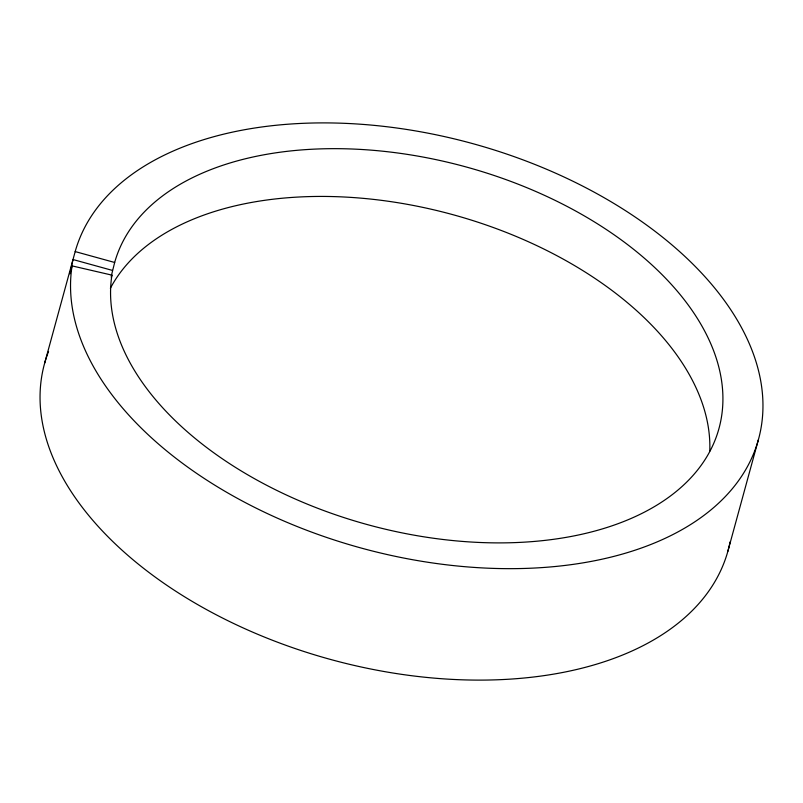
<?xml version="1.0" encoding="UTF-8"?>
<svg xmlns="http://www.w3.org/2000/svg" width="803" height="803" viewBox="0 0 803 803"><rect width="100%" height="100%" fill="white"/><g stroke="black" fill="none" stroke-linecap="round" stroke-linejoin="round"><path stroke-width="1.2" d="M111.246 276.182L114.668 262.471A313.351 185.513 15.3 0 1 605.532 228.996A313.351 185.513 15.3 0 1 537.689 541.132A313.351 185.513 15.3 0 1 111.918 275.128L72.069 265.893L69.891 273.853L73.003 259.54L112.49 270.43M44.697 363.026L75.181 251.58A354.314 209.754 15.3 0 1 630.204 213.728A354.314 209.754 15.3 0 1 553.508 566.667A354.314 209.754 15.3 0 1 72.069 265.893M111.296 277.406L111.918 275.128M727.819 551.42L758.303 439.974M75.181 251.58L114.668 262.471M110.362 288.287A313.351 185.513 15.3 0 1 451.768 214.371A313.351 185.513 15.3 0 1 709.772 451.176M730.078 541.925A354.314 209.754 15.3 0 1 327.724 658.671A354.314 209.754 15.3 0 1 48.561 351.433"/></g></svg>
